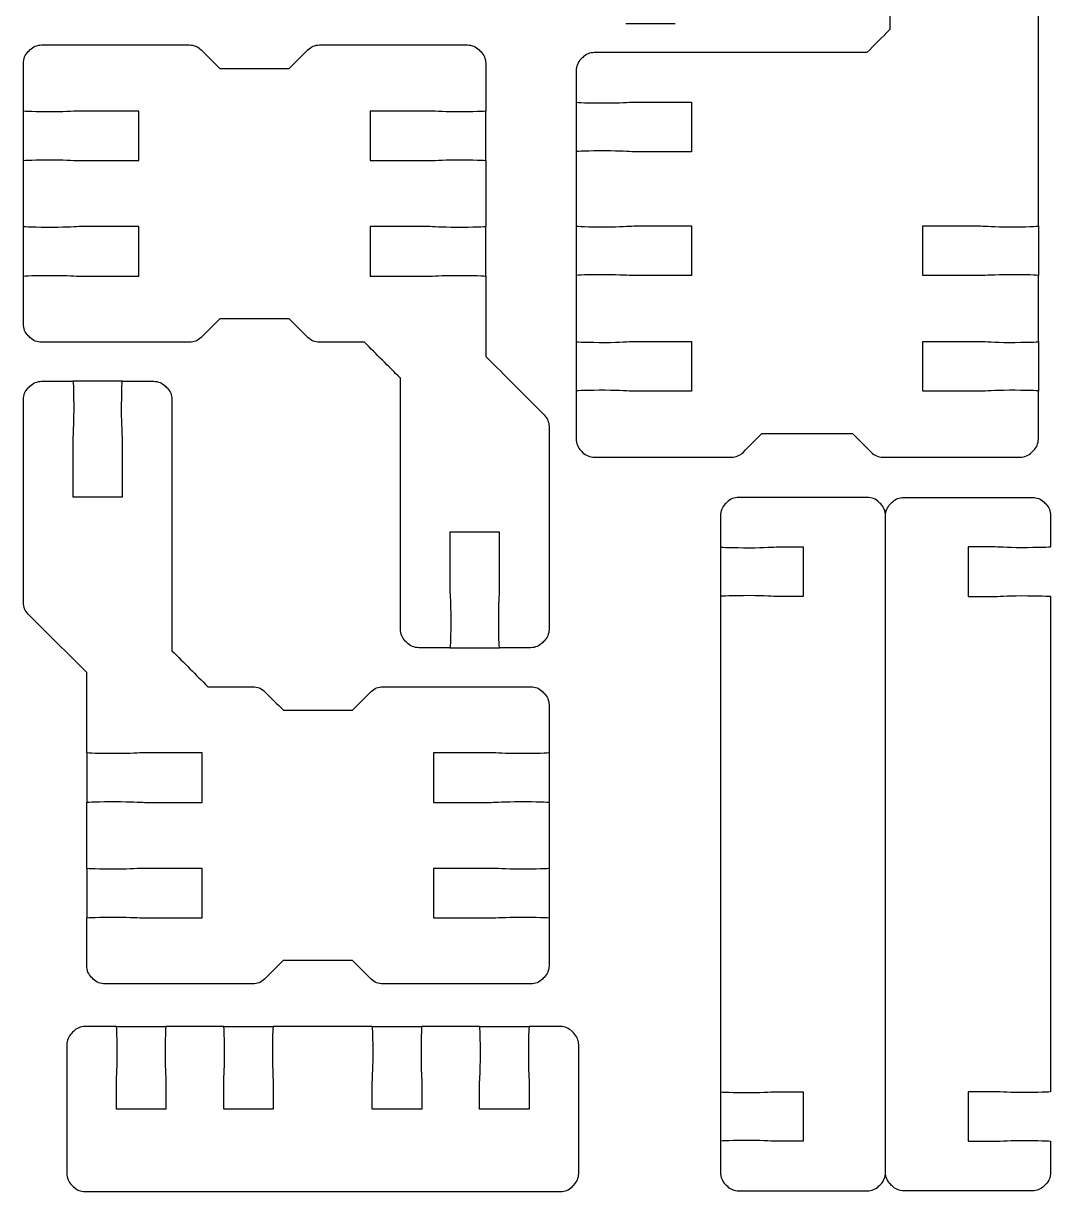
# Model space of a CAD drawing. Extents: x 0 to 410, y 0 to 300.
# Drawn here: x 298.4 to 360.6, y 128.6 to 199.3 of the extents above; entities that cross this region are included whole.
import ezdxf

# ---------------------------------------------------------------- set-up
doc = ezdxf.new("R2010")
doc.units = 0
doc.header["$MEASUREMENT"] = 0
doc.layers.add('DEFAULT', color=18, linetype='CONTINUOUS')

msp = doc.modelspace()

# ---------------------------------------------------------------- linework, layer by layer
at = {"layer": 'DEFAULT', "color": 1}
for points in [[(334.87, 199.318), (337.87, 199.318)], [(298.39, 191.008), (298.39, 194.008)], [(326.39, 191.008), (326.39, 194.008)], [(331.866, 194.546), (331.866, 191.546)], [(298.39, 184.009), (298.39, 187.009)], [(326.39, 184.009), (326.39, 187.009)], [(331.866, 187.046), (331.866, 184.046)], [(359.866, 187.046), (359.866, 184.046)], [(331.866, 180.046), (331.866, 177.046)], [(359.866, 180.046), (359.866, 177.046)], [(304.39, 177.64), (301.39, 177.64)], [(340.612, 167.61), (340.612, 164.61)], [(324.227, 161.507), (327.227, 161.507)], [(302.228, 155.138), (302.228, 152.138)], [(330.228, 155.138), (330.228, 152.138)], [(302.228, 148.139), (302.228, 145.139)], [(330.228, 148.139), (330.228, 145.139)], [(304.026, 138.559), (307.026, 138.559)], [(310.524, 138.559), (313.524, 138.559)], [(319.523, 138.559), (322.523, 138.559)], [(326.025, 138.559), (329.025, 138.559)], [(340.612, 134.612), (340.612, 131.612)]]:
    msp.add_lwpolyline(points, dxfattribs=at)
for points, knots in [([(338.865, 177.044), (338.865, 178.046), (338.865, 179.048), (338.865, 180.05), (337.698, 180.05), (336.532, 180.05), (335.365, 180.05), (335.03, 180.05), (334.582, 179.997), (333.616, 179.997), (332.649, 179.997), (331.866, 180.018), (331.866, 180.05), (331.866, 181.381), (331.866, 182.712), (331.866, 184.043), (331.866, 184.072), (332.649, 184.093), (333.616, 184.093), (334.582, 184.093), (335.03, 184.043), (335.365, 184.043), (336.532, 184.043), (337.698, 184.043), (338.865, 184.043), (338.865, 185.044), (338.865, 186.045), (338.865, 187.046), (337.698, 187.046), (336.532, 187.046), (335.365, 187.046), (335.03, 187.046), (334.582, 186.996), (333.616, 186.996), (332.649, 186.996), (331.866, 187.017), (331.866, 187.046), (331.866, 188.545), (331.866, 190.044), (331.866, 191.543), (331.866, 191.572), (332.649, 191.596), (333.616, 191.596), (334.582, 191.596), (335.03, 191.543), (335.365, 191.543), (336.532, 191.543), (337.698, 191.543), (338.865, 191.543), (338.865, 192.544), (338.865, 193.545), (338.865, 194.546), (337.698, 194.546), (336.532, 194.546), (335.365, 194.546), (335.03, 194.546), (334.582, 194.5), (333.616, 194.5), (332.649, 194.5), (331.866, 194.521), (331.866, 194.546), (331.866, 195.179), (331.866, 195.811), (331.866, 196.444), (331.866, 196.71), (331.972, 196.965), (332.16, 197.153), (332.195, 197.188), (332.23, 197.222), (332.265, 197.257), (332.452, 197.443), (332.706, 197.548), (332.97, 197.548), (338.472, 197.548), (343.974, 197.548), (349.476, 197.548), (349.939, 198.011), (350.401, 198.474), (350.863, 198.938), (350.863, 201.271), (350.863, 203.605), (350.863, 205.939), (350.863, 206.204), (350.968, 206.458), (351.156, 206.646), (351.191, 206.681), (351.226, 206.716), (351.261, 206.751), (351.449, 206.939), (351.703, 207.044), (351.968, 207.044), (352.599, 207.044), (353.23, 207.044), (353.861, 207.044), (353.89, 207.044), (353.911, 206.261), (353.911, 205.294), (353.911, 204.328), (353.861, 203.88), (353.861, 203.545), (353.863, 202.379), (353.864, 201.214), (353.865, 200.049), (354.866, 200.049), (355.866, 200.049), (356.867, 200.049), (356.866, 201.214), (356.865, 202.379), (356.864, 203.545), (356.864, 203.88), (356.814, 204.328), (356.814, 205.294), (356.814, 206.261), (356.835, 207.044), (356.864, 207.044), (357.495, 207.044), (358.126, 207.044), (358.757, 207.044), (359.022, 207.044), (359.276, 206.939), (359.464, 206.751), (359.499, 206.716), (359.534, 206.681), (359.569, 206.646), (359.757, 206.458), (359.862, 206.204), (359.862, 205.939), (359.863, 199.641), (359.865, 193.343), (359.866, 187.046), (359.866, 187.017), (359.083, 186.996), (358.116, 186.996), (357.149, 186.996), (356.701, 187.046), (356.366, 187.046), (355.2, 187.046), (354.033, 187.046), (352.867, 187.046), (352.867, 186.045), (352.867, 185.044), (352.867, 184.043), (354.033, 184.043), (355.2, 184.043), (356.366, 184.043), (356.701, 184.043), (357.149, 184.093), (358.116, 184.093), (359.083, 184.093), (359.866, 184.072), (359.866, 184.043), (359.866, 182.712), (359.866, 181.381), (359.866, 180.05), (359.866, 180.018), (359.083, 179.997), (358.116, 179.997), (357.149, 179.997), (356.701, 180.05), (356.366, 180.05), (355.2, 180.05), (354.033, 180.05), (352.867, 180.05), (352.867, 179.048), (352.867, 178.046), (352.867, 177.044), (354.033, 177.044), (355.2, 177.044), (356.366, 177.044), (356.701, 177.044), (357.149, 177.094), (358.116, 177.094), (359.083, 177.094), (359.866, 177.073), (359.866, 177.044), (359.866, 176.08), (359.866, 175.115), (359.866, 174.151), (359.866, 173.885), (359.76, 173.63), (359.571, 173.442), (359.536, 173.408), (359.502, 173.373), (359.467, 173.338), (359.279, 173.152), (359.026, 173.047), (358.762, 173.047), (355.99, 173.047), (353.219, 173.047), (350.448, 173.047), (350.183, 173.047), (349.928, 173.153), (349.741, 173.34), (349.364, 173.718), (348.986, 174.095), (348.609, 174.473), (346.78, 174.473), (344.951, 174.473), (343.123, 174.473), (342.744, 174.094), (342.366, 173.715), (341.987, 173.337), (341.8, 173.149), (341.545, 173.044), (341.28, 173.044), (338.51, 173.044), (335.741, 173.044), (332.971, 173.044), (332.706, 173.044), (332.452, 173.149), (332.264, 173.337), (332.229, 173.372), (332.194, 173.407), (332.159, 173.442), (331.971, 173.63), (331.866, 173.884), (331.866, 174.149), (331.866, 175.114), (331.866, 176.079), (331.866, 177.044), (331.866, 177.073), (332.649, 177.094), (333.616, 177.094), (334.582, 177.094), (335.03, 177.044), (335.365, 177.044), (336.532, 177.044), (337.698, 177.044), (338.865, 177.044)], [9.92, 9.92, 9.92, 9.92, 18.44, 18.44, 18.44, 28.36, 28.36, 28.36, 29.36, 29.36, 29.36, 30.36, 30.36, 30.36, 41.68, 41.68, 41.68, 42.68, 42.68, 42.68, 43.68, 43.68, 43.68, 53.6, 53.6, 53.6, 62.11, 62.11, 62.11, 72.03, 72.03, 72.03, 73.03, 73.03, 73.03, 74.03, 74.03, 74.03, 86.78, 86.78, 86.78, 87.78, 87.78, 87.78, 88.78, 88.78, 88.78, 98.7, 98.7, 98.7, 107.21, 107.21, 107.21, 117.13, 117.13, 117.13, 118.13, 118.13, 118.13, 119.13, 119.13, 119.13, 124.512, 124.512, 124.512, 125.512, 125.512, 125.512, 125.929195, 125.929195, 125.929195, 126.929195, 126.929195, 126.929195, 173.719195, 173.719195, 173.719195, 179.28413, 179.28413, 179.28413, 199.12913, 199.12913, 199.12913, 200.12913, 200.12913, 200.12913, 200.552688, 200.552688, 200.552688, 201.552688, 201.552688, 201.552688, 206.918688, 206.918688, 206.918688, 207.918688, 207.918688, 207.918688, 208.918688, 208.918688, 208.918688, 218.828693, 218.828693, 218.828693, 227.338693, 227.338693, 227.338693, 237.248698, 237.248698, 237.248698, 238.248698, 238.248698, 238.248698, 239.248698, 239.248698, 239.248698, 244.614698, 244.614698, 244.614698, 245.614698, 245.614698, 245.614698, 246.038962, 246.038962, 246.038962, 247.038962, 247.038962, 247.038962, 300.594963, 300.594963, 300.594963, 301.594963, 301.594963, 301.594963, 302.594963, 302.594963, 302.594963, 312.514963, 312.514963, 312.514963, 321.024963, 321.024963, 321.024963, 330.944963, 330.944963, 330.944963, 331.944963, 331.944963, 331.944963, 332.944963, 332.944963, 332.944963, 344.264963, 344.264963, 344.264963, 345.264963, 345.264963, 345.264963, 346.264963, 346.264963, 346.264963, 356.184963, 356.184963, 356.184963, 364.704963, 364.704963, 364.704963, 374.624963, 374.624963, 374.624963, 375.624963, 375.624963, 375.624963, 376.624963, 376.624963, 376.624963, 384.826963, 384.826963, 384.826963, 385.826963, 385.826963, 385.826963, 386.244158, 386.244158, 386.244158, 387.244158, 387.244158, 387.244158, 410.810158, 410.810158, 410.810158, 411.810158, 411.810158, 411.810158, 416.349784, 416.349784, 416.349784, 431.899784, 431.899784, 431.899784, 436.453552, 436.453552, 436.453552, 437.453552, 437.453552, 437.453552, 461.005552, 461.005552, 461.005552, 462.005552, 462.005552, 462.005552, 462.429816, 462.429816, 462.429816, 463.429816, 463.429816, 463.429816, 471.635816, 471.635816, 471.635816, 472.635816, 472.635816, 472.635816, 473.635816, 473.635816, 473.635816, 483.555816, 483.555816, 483.555816, 483.555816]), ([(305.389, 194.008), (305.389, 193.008), (305.389, 192.007), (305.389, 191.006), (304.222, 191.006), (303.056, 191.006), (301.889, 191.006), (301.554, 191.006), (301.106, 191.056), (300.139, 191.056), (299.173, 191.056), (298.39, 191.034), (298.39, 191.006), (298.39, 189.674), (298.39, 188.341), (298.39, 187.009), (298.39, 186.981), (299.173, 186.96), (300.139, 186.96), (301.106, 186.96), (301.554, 187.009), (301.889, 187.009), (303.056, 187.009), (304.222, 187.009), (305.389, 187.009), (305.389, 186.008), (305.389, 185.008), (305.389, 184.007), (304.222, 184.007), (303.056, 184.007), (301.889, 184.007), (301.554, 184.007), (301.106, 184.056), (300.139, 184.056), (299.173, 184.056), (298.39, 184.035), (298.39, 184.007), (298.39, 183.041), (298.39, 182.075), (298.39, 181.109), (298.39, 180.843), (298.495, 180.589), (298.682, 180.402), (298.718, 180.366), (298.753, 180.331), (298.788, 180.296), (298.976, 180.108), (299.23, 180.003), (299.495, 180.003), (302.48, 180.003), (305.465, 180.003), (308.449, 180.003), (308.715, 180.003), (308.969, 180.108), (309.156, 180.296), (309.535, 180.674), (309.914, 181.053), (310.292, 181.432), (311.688, 181.432), (313.084, 181.432), (314.48, 181.432), (314.86, 181.053), (315.239, 180.674), (315.619, 180.295), (315.807, 180.108), (316.061, 180.003), (316.325, 180.003), (317.234, 180.003), (318.143, 180.003), (319.052, 180.003), (319.777, 179.277), (320.503, 178.552), (321.228, 177.826), (321.228, 172.755), (321.228, 167.684), (321.228, 162.613), (321.228, 162.348), (321.334, 162.093), (321.521, 161.905), (321.556, 161.87), (321.592, 161.835), (321.627, 161.8), (321.814, 161.612), (322.069, 161.507), (322.334, 161.507), (322.965, 161.507), (323.596, 161.507), (324.227, 161.507), (324.255, 161.507), (324.276, 162.29), (324.276, 163.257), (324.276, 164.224), (324.227, 164.672), (324.227, 165.007), (324.227, 166.173), (324.227, 167.34), (324.227, 168.506), (325.228, 168.506), (326.228, 168.506), (327.229, 168.506), (327.229, 167.34), (327.229, 166.173), (327.229, 165.007), (327.229, 164.672), (327.18, 164.224), (327.18, 163.257), (327.18, 162.29), (327.201, 161.507), (327.229, 161.507), (327.86, 161.507), (328.491, 161.507), (329.122, 161.507), (329.387, 161.507), (329.642, 161.612), (329.829, 161.8), (329.864, 161.835), (329.9, 161.87), (329.935, 161.905), (330.122, 162.093), (330.228, 162.348), (330.228, 162.613), (330.228, 166.709), (330.228, 170.805), (330.228, 174.9), (330.228, 175.166), (330.122, 175.42), (329.935, 175.607), (328.754, 176.788), (327.574, 177.969), (326.393, 179.149), (326.392, 180.769), (326.391, 182.388), (326.39, 184.007), (326.39, 184.035), (325.606, 184.056), (324.64, 184.056), (323.673, 184.056), (323.225, 184.007), (322.89, 184.007), (321.723, 184.007), (320.557, 184.007), (319.39, 184.007), (319.39, 185.008), (319.39, 186.008), (319.39, 187.009), (320.557, 187.009), (321.723, 187.009), (322.89, 187.009), (323.225, 187.009), (323.673, 186.96), (324.64, 186.96), (325.606, 186.96), (326.39, 186.981), (326.39, 187.009), (326.39, 188.341), (326.39, 189.674), (326.39, 191.006), (326.39, 191.034), (325.606, 191.056), (324.64, 191.056), (323.673, 191.056), (323.225, 191.006), (322.89, 191.006), (321.723, 191.006), (320.557, 191.006), (319.39, 191.006), (319.39, 192.007), (319.39, 193.008), (319.39, 194.008), (320.557, 194.008), (321.723, 194.008), (322.89, 194.008), (323.225, 194.008), (323.673, 193.959), (324.64, 193.959), (325.606, 193.959), (326.39, 193.98), (326.39, 194.008), (326.39, 194.973), (326.39, 195.938), (326.39, 196.903), (326.39, 197.168), (326.284, 197.423), (326.097, 197.61), (326.061, 197.645), (326.026, 197.681), (325.991, 197.716), (325.804, 197.904), (325.549, 198.009), (325.284, 198.009), (322.299, 198.009), (319.314, 198.009), (316.33, 198.009), (316.064, 198.009), (315.81, 197.904), (315.623, 197.716), (315.244, 197.337), (314.865, 196.959), (314.487, 196.58), (313.091, 196.58), (311.695, 196.58), (310.299, 196.58), (309.92, 196.959), (309.54, 197.338), (309.16, 197.717), (308.972, 197.904), (308.719, 198.009), (308.454, 198.009), (305.467, 198.009), (302.481, 198.009), (299.495, 198.009), (299.23, 198.009), (298.976, 197.904), (298.788, 197.716), (298.753, 197.681), (298.718, 197.645), (298.682, 197.61), (298.495, 197.423), (298.39, 197.168), (298.39, 196.903), (298.39, 195.938), (298.39, 194.973), (298.39, 194.008), (298.39, 193.98), (299.173, 193.959), (300.139, 193.959), (301.106, 193.959), (301.554, 194.008), (301.889, 194.008), (303.056, 194.008), (304.222, 194.008), (305.389, 194.008)], [9.92, 9.92, 9.92, 9.92, 18.43, 18.43, 18.43, 28.35, 28.35, 28.35, 29.35, 29.35, 29.35, 30.35, 30.35, 30.35, 41.68, 41.68, 41.68, 42.68, 42.68, 42.68, 43.68, 43.68, 43.68, 53.6, 53.6, 53.6, 62.11, 62.11, 62.11, 72.03, 72.03, 72.03, 73.03, 73.03, 73.03, 74.03, 74.03, 74.03, 82.246, 82.246, 82.246, 83.246, 83.246, 83.246, 83.670264, 83.670264, 83.670264, 84.670264, 84.670264, 84.670264, 110.052264, 110.052264, 110.052264, 111.052264, 111.052264, 111.052264, 115.606032, 115.606032, 115.606032, 127.476032, 127.476032, 127.476032, 132.038288, 132.038288, 132.038288, 133.038288, 133.038288, 133.038288, 140.766288, 140.766288, 140.766288, 149.491986, 149.491986, 149.491986, 192.616986, 192.616986, 192.616986, 193.616986, 193.616986, 193.616986, 194.040543, 194.040543, 194.040543, 195.040543, 195.040543, 195.040543, 200.406543, 200.406543, 200.406543, 201.406543, 201.406543, 201.406543, 202.406543, 202.406543, 202.406543, 212.326543, 212.326543, 212.326543, 220.836543, 220.836543, 220.836543, 230.756543, 230.756543, 230.756543, 231.756543, 231.756543, 231.756543, 232.756543, 232.756543, 232.756543, 238.122543, 238.122543, 238.122543, 239.122543, 239.122543, 239.122543, 239.546101, 239.546101, 239.546101, 240.546101, 240.546101, 240.546101, 275.377101, 275.377101, 275.377101, 276.377101, 276.377101, 276.377101, 290.575805, 290.575805, 290.575805, 304.345809, 304.345809, 304.345809, 305.345809, 305.345809, 305.345809, 306.345809, 306.345809, 306.345809, 316.265809, 316.265809, 316.265809, 324.775809, 324.775809, 324.775809, 334.695809, 334.695809, 334.695809, 335.695809, 335.695809, 335.695809, 336.695809, 336.695809, 336.695809, 348.025809, 348.025809, 348.025809, 349.025809, 349.025809, 349.025809, 350.025809, 350.025809, 350.025809, 359.945809, 359.945809, 359.945809, 368.455809, 368.455809, 368.455809, 378.375809, 378.375809, 378.375809, 379.375809, 379.375809, 379.375809, 380.375809, 380.375809, 380.375809, 388.581809, 388.581809, 388.581809, 389.581809, 389.581809, 389.581809, 390.006073, 390.006073, 390.006073, 391.006073, 391.006073, 391.006073, 416.388073, 416.388073, 416.388073, 417.388073, 417.388073, 417.388073, 421.941841, 421.941841, 421.941841, 433.811841, 433.811841, 433.811841, 438.374097, 438.374097, 438.374097, 439.374097, 439.374097, 439.374097, 464.768097, 464.768097, 464.768097, 465.768097, 465.768097, 465.768097, 466.192361, 466.192361, 466.192361, 467.192361, 467.192361, 467.192361, 475.398361, 475.398361, 475.398361, 476.398361, 476.398361, 476.398361, 477.398361, 477.398361, 477.398361, 487.318361, 487.318361, 487.318361, 487.318361]), ([(323.229, 145.139), (323.229, 146.14), (323.229, 147.14), (323.229, 148.141), (324.395, 148.141), (325.562, 148.141), (326.728, 148.141), (327.063, 148.141), (327.511, 148.092), (328.478, 148.092), (329.445, 148.092), (330.228, 148.113), (330.228, 148.141), (330.228, 149.473), (330.228, 150.806), (330.228, 152.138), (330.228, 152.166), (329.445, 152.187), (328.478, 152.187), (327.511, 152.187), (327.063, 152.138), (326.728, 152.138), (325.562, 152.138), (324.395, 152.138), (323.229, 152.138), (323.229, 153.139), (323.229, 154.139), (323.229, 155.14), (324.395, 155.14), (325.562, 155.14), (326.728, 155.14), (327.063, 155.14), (327.511, 155.091), (328.478, 155.091), (329.445, 155.091), (330.228, 155.112), (330.228, 155.14), (330.228, 156.106), (330.228, 157.072), (330.228, 158.039), (330.228, 158.304), (330.122, 158.558), (329.935, 158.745), (329.9, 158.781), (329.864, 158.816), (329.829, 158.851), (329.642, 159.039), (329.387, 159.144), (329.122, 159.144), (326.137, 159.144), (323.153, 159.144), (320.168, 159.144), (319.903, 159.144), (319.648, 159.039), (319.461, 158.851), (319.082, 158.473), (318.704, 158.094), (318.325, 157.715), (316.929, 157.715), (315.533, 157.715), (314.138, 157.715), (313.758, 158.094), (313.378, 158.473), (312.998, 158.852), (312.81, 159.039), (312.556, 159.144), (312.292, 159.144), (311.383, 159.144), (310.474, 159.144), (309.566, 159.144), (308.84, 159.87), (308.114, 160.595), (307.389, 161.321), (307.389, 166.392), (307.389, 171.463), (307.389, 176.534), (307.389, 176.8), (307.283, 177.054), (307.096, 177.241), (307.061, 177.277), (307.026, 177.312), (306.99, 177.347), (306.803, 177.535), (306.549, 177.64), (306.283, 177.64), (305.652, 177.64), (305.021, 177.64), (304.39, 177.64), (304.362, 177.64), (304.341, 176.857), (304.341, 175.89), (304.341, 174.924), (304.39, 174.475), (304.39, 174.14), (304.39, 172.974), (304.39, 171.807), (304.39, 170.641), (303.39, 170.641), (302.389, 170.641), (301.388, 170.641), (301.388, 171.807), (301.388, 172.974), (301.388, 174.14), (301.388, 174.475), (301.438, 174.924), (301.438, 175.89), (301.438, 176.857), (301.416, 177.64), (301.388, 177.64), (300.757, 177.64), (300.126, 177.64), (299.495, 177.64), (299.23, 177.64), (298.975, 177.535), (298.788, 177.347), (298.753, 177.312), (298.718, 177.277), (298.682, 177.241), (298.495, 177.054), (298.39, 176.8), (298.39, 176.534), (298.39, 172.438), (298.39, 168.343), (298.39, 164.247), (298.39, 163.981), (298.495, 163.727), (298.682, 163.54), (299.863, 162.359), (301.044, 161.178), (302.224, 159.998), (302.225, 158.379), (302.227, 156.759), (302.228, 155.14), (302.228, 155.112), (303.011, 155.091), (303.978, 155.091), (304.944, 155.091), (305.392, 155.14), (305.727, 155.14), (306.894, 155.14), (308.06, 155.14), (309.227, 155.14), (309.227, 154.139), (309.227, 153.139), (309.227, 152.138), (308.06, 152.138), (306.894, 152.138), (305.727, 152.138), (305.392, 152.138), (304.944, 152.187), (303.978, 152.187), (303.011, 152.187), (302.228, 152.166), (302.228, 152.138), (302.228, 150.806), (302.228, 149.473), (302.228, 148.141), (302.228, 148.113), (303.011, 148.092), (303.978, 148.092), (304.944, 148.092), (305.392, 148.141), (305.727, 148.141), (306.894, 148.141), (308.06, 148.141), (309.227, 148.141), (309.227, 147.14), (309.227, 146.14), (309.227, 145.139), (308.06, 145.139), (306.894, 145.139), (305.727, 145.139), (305.392, 145.139), (304.944, 145.188), (303.978, 145.188), (303.011, 145.188), (302.228, 145.167), (302.228, 145.139), (302.228, 144.174), (302.228, 143.209), (302.228, 142.244), (302.228, 141.979), (302.333, 141.724), (302.521, 141.537), (302.556, 141.502), (302.591, 141.466), (302.626, 141.431), (302.814, 141.243), (303.068, 141.138), (303.333, 141.138), (306.318, 141.138), (309.303, 141.138), (312.288, 141.138), (312.553, 141.138), (312.807, 141.243), (312.995, 141.431), (313.373, 141.81), (313.752, 142.188), (314.13, 142.567), (315.526, 142.567), (316.922, 142.567), (318.318, 142.567), (318.698, 142.188), (319.078, 141.809), (319.457, 141.43), (319.645, 141.243), (319.899, 141.138), (320.164, 141.138), (323.15, 141.138), (326.136, 141.138), (329.122, 141.138), (329.387, 141.138), (329.642, 141.243), (329.829, 141.431), (329.864, 141.466), (329.9, 141.502), (329.935, 141.537), (330.122, 141.724), (330.228, 141.979), (330.228, 142.244), (330.228, 143.209), (330.228, 144.174), (330.228, 145.139), (330.228, 145.167), (329.445, 145.188), (328.478, 145.188), (327.511, 145.188), (327.063, 145.139), (326.728, 145.139), (325.562, 145.139), (324.395, 145.139), (323.229, 145.139)], [9.92, 9.92, 9.92, 9.92, 18.43, 18.43, 18.43, 28.35, 28.35, 28.35, 29.35, 29.35, 29.35, 30.35, 30.35, 30.35, 41.68, 41.68, 41.68, 42.68, 42.68, 42.68, 43.68, 43.68, 43.68, 53.6, 53.6, 53.6, 62.11, 62.11, 62.11, 72.03, 72.03, 72.03, 73.03, 73.03, 73.03, 74.03, 74.03, 74.03, 82.246, 82.246, 82.246, 83.246, 83.246, 83.246, 83.670264, 83.670264, 83.670264, 84.670264, 84.670264, 84.670264, 110.052264, 110.052264, 110.052264, 111.052264, 111.052264, 111.052264, 115.606032, 115.606032, 115.606032, 127.476032, 127.476032, 127.476032, 132.038288, 132.038288, 132.038288, 133.038288, 133.038288, 133.038288, 140.766288, 140.766288, 140.766288, 149.491986, 149.491986, 149.491986, 192.616986, 192.616986, 192.616986, 193.616986, 193.616986, 193.616986, 194.04125, 194.04125, 194.04125, 195.04125, 195.04125, 195.04125, 200.40725, 200.40725, 200.40725, 201.40725, 201.40725, 201.40725, 202.40725, 202.40725, 202.40725, 212.32725, 212.32725, 212.32725, 220.83725, 220.83725, 220.83725, 230.75725, 230.75725, 230.75725, 231.75725, 231.75725, 231.75725, 232.75725, 232.75725, 232.75725, 238.12325, 238.12325, 238.12325, 239.12325, 239.12325, 239.12325, 239.547514, 239.547514, 239.547514, 240.547514, 240.547514, 240.547514, 275.378514, 275.378514, 275.378514, 276.378514, 276.378514, 276.378514, 290.577218, 290.577218, 290.577218, 304.347222, 304.347222, 304.347222, 305.347222, 305.347222, 305.347222, 306.347222, 306.347222, 306.347222, 316.267222, 316.267222, 316.267222, 324.777222, 324.777222, 324.777222, 334.697222, 334.697222, 334.697222, 335.697222, 335.697222, 335.697222, 336.697222, 336.697222, 336.697222, 348.027222, 348.027222, 348.027222, 349.027222, 349.027222, 349.027222, 350.027222, 350.027222, 350.027222, 359.947222, 359.947222, 359.947222, 368.457222, 368.457222, 368.457222, 378.377222, 378.377222, 378.377222, 379.377222, 379.377222, 379.377222, 380.377222, 380.377222, 380.377222, 388.583222, 388.583222, 388.583222, 389.583222, 389.583222, 389.583222, 390.007486, 390.007486, 390.007486, 391.007486, 391.007486, 391.007486, 416.389486, 416.389486, 416.389486, 417.389486, 417.389486, 417.389486, 421.943254, 421.943254, 421.943254, 433.813254, 433.813254, 433.813254, 438.37551, 438.37551, 438.37551, 439.37551, 439.37551, 439.37551, 464.76951, 464.76951, 464.76951, 465.76951, 465.76951, 465.76951, 466.193774, 466.193774, 466.193774, 467.193774, 467.193774, 467.193774, 475.399774, 475.399774, 475.399774, 476.399774, 476.399774, 476.399774, 477.399774, 477.399774, 477.399774, 487.319774, 487.319774, 487.319774, 487.319774]), ([(350.61, 169.503), (350.61, 156.241), (350.61, 142.979), (350.61, 129.717), (350.61, 129.452), (350.505, 129.197), (350.317, 129.01), (350.282, 128.974), (350.247, 128.939), (350.212, 128.904), (350.024, 128.716), (349.77, 128.611), (349.505, 128.611), (346.909, 128.611), (344.314, 128.611), (341.718, 128.611), (341.453, 128.611), (341.198, 128.716), (341.011, 128.904), (340.976, 128.939), (340.941, 128.974), (340.905, 129.01), (340.718, 129.197), (340.613, 129.452), (340.613, 129.717), (340.613, 130.348), (340.613, 130.979), (340.613, 131.61), (340.613, 131.638), (341.396, 131.659), (342.362, 131.659), (343.329, 131.659), (343.777, 131.61), (344.112, 131.61), (344.612, 131.61), (345.112, 131.61), (345.611, 131.61), (345.611, 132.611), (345.611, 133.611), (345.611, 134.612), (345.112, 134.612), (344.612, 134.612), (344.112, 134.612), (343.777, 134.612), (343.329, 134.562), (342.362, 134.562), (341.396, 134.562), (340.613, 134.584), (340.613, 134.612), (340.613, 144.611), (340.613, 154.609), (340.613, 164.608), (340.613, 164.636), (341.396, 164.657), (342.362, 164.657), (343.329, 164.657), (343.777, 164.608), (344.112, 164.608), (344.612, 164.608), (345.112, 164.608), (345.611, 164.608), (345.611, 165.609), (345.611, 166.61), (345.611, 167.61), (345.112, 167.61), (344.612, 167.61), (344.112, 167.61), (343.777, 167.61), (343.329, 167.561), (342.362, 167.561), (341.396, 167.561), (340.613, 167.582), (340.613, 167.61), (340.613, 168.241), (340.613, 168.872), (340.613, 169.503), (340.613, 169.769), (340.718, 170.023), (340.905, 170.21), (340.941, 170.245), (340.976, 170.281), (341.011, 170.316), (341.198, 170.504), (341.453, 170.609), (341.718, 170.609), (344.314, 170.609), (346.909, 170.609), (349.505, 170.609), (349.77, 170.609), (350.024, 170.504), (350.212, 170.316), (350.247, 170.281), (350.282, 170.245), (350.317, 170.21), (350.505, 170.023), (350.61, 169.769), (350.61, 169.503)], [1, 1, 1, 1, 113.78, 113.78, 113.78, 114.78, 114.78, 114.78, 115.203558, 115.203558, 115.203558, 116.203558, 116.203558, 116.203558, 138.275558, 138.275558, 138.275558, 139.275558, 139.275558, 139.275558, 139.699115, 139.699115, 139.699115, 140.699115, 140.699115, 140.699115, 146.065115, 146.065115, 146.065115, 147.065115, 147.065115, 147.065115, 148.065115, 148.065115, 148.065115, 152.315115, 152.315115, 152.315115, 160.825115, 160.825115, 160.825115, 165.075115, 165.075115, 165.075115, 166.075115, 166.075115, 166.075115, 167.075115, 167.075115, 167.075115, 252.103115, 252.103115, 252.103115, 253.103115, 253.103115, 253.103115, 254.103115, 254.103115, 254.103115, 258.353115, 258.353115, 258.353115, 266.863115, 266.863115, 266.863115, 271.113115, 271.113115, 271.113115, 272.113115, 272.113115, 272.113115, 273.113115, 273.113115, 273.113115, 278.479115, 278.479115, 278.479115, 279.479115, 279.479115, 279.479115, 279.903379, 279.903379, 279.903379, 280.903379, 280.903379, 280.903379, 302.975379, 302.975379, 302.975379, 303.975379, 303.975379, 303.975379, 304.399643, 304.399643, 304.399643, 305.399643, 305.399643, 305.399643, 305.399643]), ([(350.61, 169.503), (350.61, 169.769), (350.716, 170.023), (350.903, 170.21), (350.938, 170.245), (350.974, 170.281), (351.009, 170.316), (351.196, 170.504), (351.451, 170.609), (351.716, 170.609), (354.311, 170.609), (356.907, 170.609), (359.502, 170.609), (359.768, 170.609), (360.022, 170.504), (360.209, 170.316), (360.245, 170.281), (360.28, 170.245), (360.315, 170.21), (360.502, 170.023), (360.608, 169.769), (360.608, 169.503), (360.608, 168.872), (360.608, 168.241), (360.608, 167.61), (360.608, 167.582), (359.825, 167.561), (358.858, 167.561), (357.892, 167.561), (357.444, 167.61), (357.108, 167.61), (356.609, 167.61), (356.109, 167.61), (355.609, 167.61), (355.609, 166.61), (355.609, 165.609), (355.609, 164.608), (356.109, 164.608), (356.609, 164.608), (357.108, 164.608), (357.444, 164.608), (357.892, 164.657), (358.858, 164.657), (359.825, 164.657), (360.608, 164.636), (360.608, 164.608), (360.608, 154.609), (360.608, 144.611), (360.608, 134.612), (360.608, 134.584), (359.825, 134.563), (358.858, 134.563), (357.892, 134.563), (357.444, 134.612), (357.108, 134.612), (356.609, 134.612), (356.109, 134.612), (355.609, 134.612), (355.609, 133.611), (355.609, 132.611), (355.609, 131.61), (356.109, 131.61), (356.609, 131.61), (357.108, 131.61), (357.444, 131.61), (357.892, 131.659), (358.858, 131.659), (359.825, 131.659), (360.608, 131.638), (360.608, 131.61), (360.608, 130.979), (360.608, 130.348), (360.608, 129.717), (360.608, 129.452), (360.502, 129.197), (360.315, 129.01), (360.28, 128.974), (360.245, 128.939), (360.209, 128.904), (360.022, 128.716), (359.768, 128.611), (359.502, 128.611), (356.907, 128.611), (354.311, 128.611), (351.716, 128.611), (351.451, 128.611), (351.196, 128.716), (351.009, 128.904), (350.974, 128.939), (350.938, 128.974), (350.903, 129.01), (350.716, 129.197), (350.61, 129.452), (350.61, 129.717)], [0, 0, 0, 0, 1, 1, 1, 1.424264, 1.424264, 1.424264, 2.424264, 2.424264, 2.424264, 24.496264, 24.496264, 24.496264, 25.496264, 25.496264, 25.496264, 25.920528, 25.920528, 25.920528, 26.920528, 26.920528, 26.920528, 32.286528, 32.286528, 32.286528, 33.286528, 33.286528, 33.286528, 34.286528, 34.286528, 34.286528, 38.536528, 38.536528, 38.536528, 47.046528, 47.046528, 47.046528, 51.296528, 51.296528, 51.296528, 52.296528, 52.296528, 52.296528, 53.296528, 53.296528, 53.296528, 138.324528, 138.324528, 138.324528, 139.324528, 139.324528, 139.324528, 140.324528, 140.324528, 140.324528, 144.574528, 144.574528, 144.574528, 153.084528, 153.084528, 153.084528, 157.334528, 157.334528, 157.334528, 158.334528, 158.334528, 158.334528, 159.334528, 159.334528, 159.334528, 164.700528, 164.700528, 164.700528, 165.700528, 165.700528, 165.700528, 166.124086, 166.124086, 166.124086, 167.124086, 167.124086, 167.124086, 189.196086, 189.196086, 189.196086, 190.196086, 190.196086, 190.196086, 190.619643, 190.619643, 190.619643, 191.619643, 191.619643, 191.619643, 191.619643]), ([(332.024, 137.455), (332.024, 134.859), (332.024, 132.263), (332.024, 129.667), (332.024, 129.402), (331.918, 129.148), (331.731, 128.96), (331.695, 128.925), (331.66, 128.889), (331.625, 128.854), (331.438, 128.667), (331.183, 128.561), (330.918, 128.561), (321.322, 128.561), (311.725, 128.561), (302.129, 128.561), (301.865, 128.561), (301.611, 128.667), (301.424, 128.853), (301.389, 128.889), (301.353, 128.925), (301.318, 128.96), (301.13, 129.148), (301.025, 129.402), (301.025, 129.667), (301.025, 132.263), (301.025, 134.859), (301.025, 137.455), (301.025, 137.719), (301.13, 137.972), (301.317, 138.159), (301.353, 138.195), (301.389, 138.231), (301.425, 138.267), (301.611, 138.454), (301.865, 138.559), (302.129, 138.559), (302.761, 138.559), (303.392, 138.559), (304.024, 138.559), (304.052, 138.559), (304.073, 137.776), (304.073, 136.809), (304.073, 135.843), (304.024, 135.395), (304.024, 135.06), (304.024, 134.56), (304.024, 134.06), (304.024, 133.56), (305.024, 133.56), (306.025, 133.56), (307.026, 133.56), (307.026, 134.06), (307.026, 134.56), (307.026, 135.06), (307.026, 135.395), (306.976, 135.843), (306.976, 136.809), (306.976, 137.776), (306.997, 138.559), (307.026, 138.559), (308.191, 138.559), (309.356, 138.559), (310.522, 138.559), (310.55, 138.559), (310.571, 137.776), (310.571, 136.809), (310.571, 135.843), (310.522, 135.395), (310.522, 135.06), (310.523, 134.56), (310.524, 134.06), (310.525, 133.56), (311.526, 133.56), (312.527, 133.56), (313.527, 133.56), (313.526, 134.06), (313.525, 134.56), (313.524, 135.06), (313.524, 135.395), (313.474, 135.843), (313.474, 136.809), (313.474, 137.776), (313.496, 138.559), (313.524, 138.559), (315.523, 138.559), (317.522, 138.559), (319.521, 138.559), (319.549, 138.559), (319.57, 137.776), (319.57, 136.809), (319.57, 135.843), (319.521, 135.395), (319.521, 135.06), (319.522, 134.56), (319.523, 134.06), (319.525, 133.56), (320.525, 133.561), (321.526, 133.563), (322.527, 133.564), (322.526, 134.064), (322.524, 134.563), (322.523, 135.063), (322.523, 135.398), (322.474, 135.846), (322.474, 136.813), (322.474, 137.734), (322.491, 138.489), (322.523, 138.559), (323.69, 138.559), (324.856, 138.559), (326.023, 138.559), (326.051, 138.559), (326.072, 137.776), (326.072, 136.809), (326.072, 135.843), (326.023, 135.395), (326.023, 135.06), (326.023, 134.56), (326.023, 134.06), (326.023, 133.56), (327.023, 133.56), (328.024, 133.56), (329.025, 133.56), (329.025, 134.06), (329.025, 134.56), (329.025, 135.06), (329.025, 135.395), (328.976, 135.843), (328.976, 136.809), (328.976, 137.776), (328.997, 138.559), (329.025, 138.559), (329.656, 138.559), (330.287, 138.559), (330.918, 138.559), (331.183, 138.559), (331.438, 138.454), (331.625, 138.266), (331.661, 138.231), (331.696, 138.195), (331.732, 138.159), (331.918, 137.972), (332.024, 137.719), (332.024, 137.455)], [1, 1, 1, 1, 23.076, 23.076, 23.076, 24.076, 24.076, 24.076, 24.500264, 24.500264, 24.500264, 25.500264, 25.500264, 25.500264, 107.107264, 107.107264, 107.107264, 108.107264, 108.107264, 108.107264, 108.534357, 108.534357, 108.534357, 109.534357, 109.534357, 109.534357, 131.610357, 131.610357, 131.610357, 132.610357, 132.610357, 132.610357, 133.043106, 133.043106, 133.043106, 134.043106, 134.043106, 134.043106, 139.413106, 139.413106, 139.413106, 140.413106, 140.413106, 140.413106, 141.413106, 141.413106, 141.413106, 145.663106, 145.663106, 145.663106, 154.173106, 154.173106, 154.173106, 158.423106, 158.423106, 158.423106, 159.423106, 159.423106, 159.423106, 160.423106, 160.423106, 160.423106, 170.333106, 170.333106, 170.333106, 171.333106, 171.333106, 171.333106, 172.333106, 172.333106, 172.333106, 176.583118, 176.583118, 176.583118, 185.093118, 185.093118, 185.093118, 189.343129, 189.343129, 189.343129, 190.343129, 190.343129, 190.343129, 191.343129, 191.343129, 191.343129, 208.343129, 208.343129, 208.343129, 209.343129, 209.343129, 209.343129, 210.343129, 210.343129, 210.343129, 214.593141, 214.593141, 214.593141, 223.103147, 223.103147, 223.103147, 227.353159, 227.353159, 227.353159, 228.353159, 228.353159, 228.353159, 229.353159, 229.353159, 229.353159, 239.273159, 239.273159, 239.273159, 240.273159, 240.273159, 240.273159, 241.273159, 241.273159, 241.273159, 245.523159, 245.523159, 245.523159, 254.033159, 254.033159, 254.033159, 258.283159, 258.283159, 258.283159, 259.283159, 259.283159, 259.283159, 260.283159, 260.283159, 260.283159, 265.649159, 265.649159, 265.649159, 266.649159, 266.649159, 266.649159, 267.077666, 267.077666, 267.077666, 268.077666, 268.077666, 268.077666, 268.077666])]:
    msp.add_open_spline(points, degree=3, knots=knots, dxfattribs=at)

doc.saveas('drawing.dxf')
